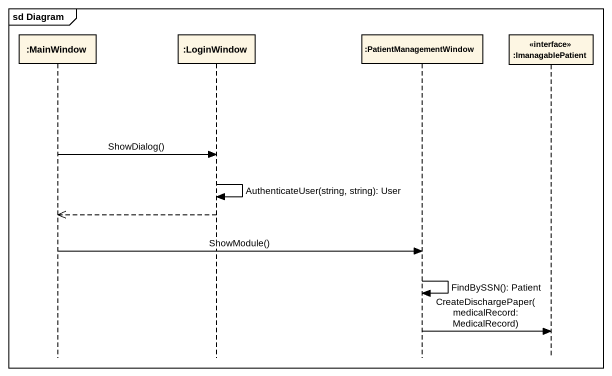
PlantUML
@startuml
mainframe sd Diagram
hide footbox
participant ":MainWindow" as MainWindow
participant ":LoginWindow" as LoginWindow
participant ":PatientManagementWindow" as PatientManagementWindow
participant "<<interface>> :ImanagablePatient" as interface_ImanagablePatient

MainWindow -> LoginWindow : ShowDialog()
LoginWindow -> LoginWindow : AuthenticateUser(string, string): User
LoginWindow -->> MainWindow
MainWindow -> PatientManagementWindow : ShowModule()
PatientManagementWindow -> PatientManagementWindow : FindBySSN(): Patient
PatientManagementWindow -> interface_ImanagablePatient : CreateDischargePaper(medicalRecord: MedicalRecord)
@enduml
